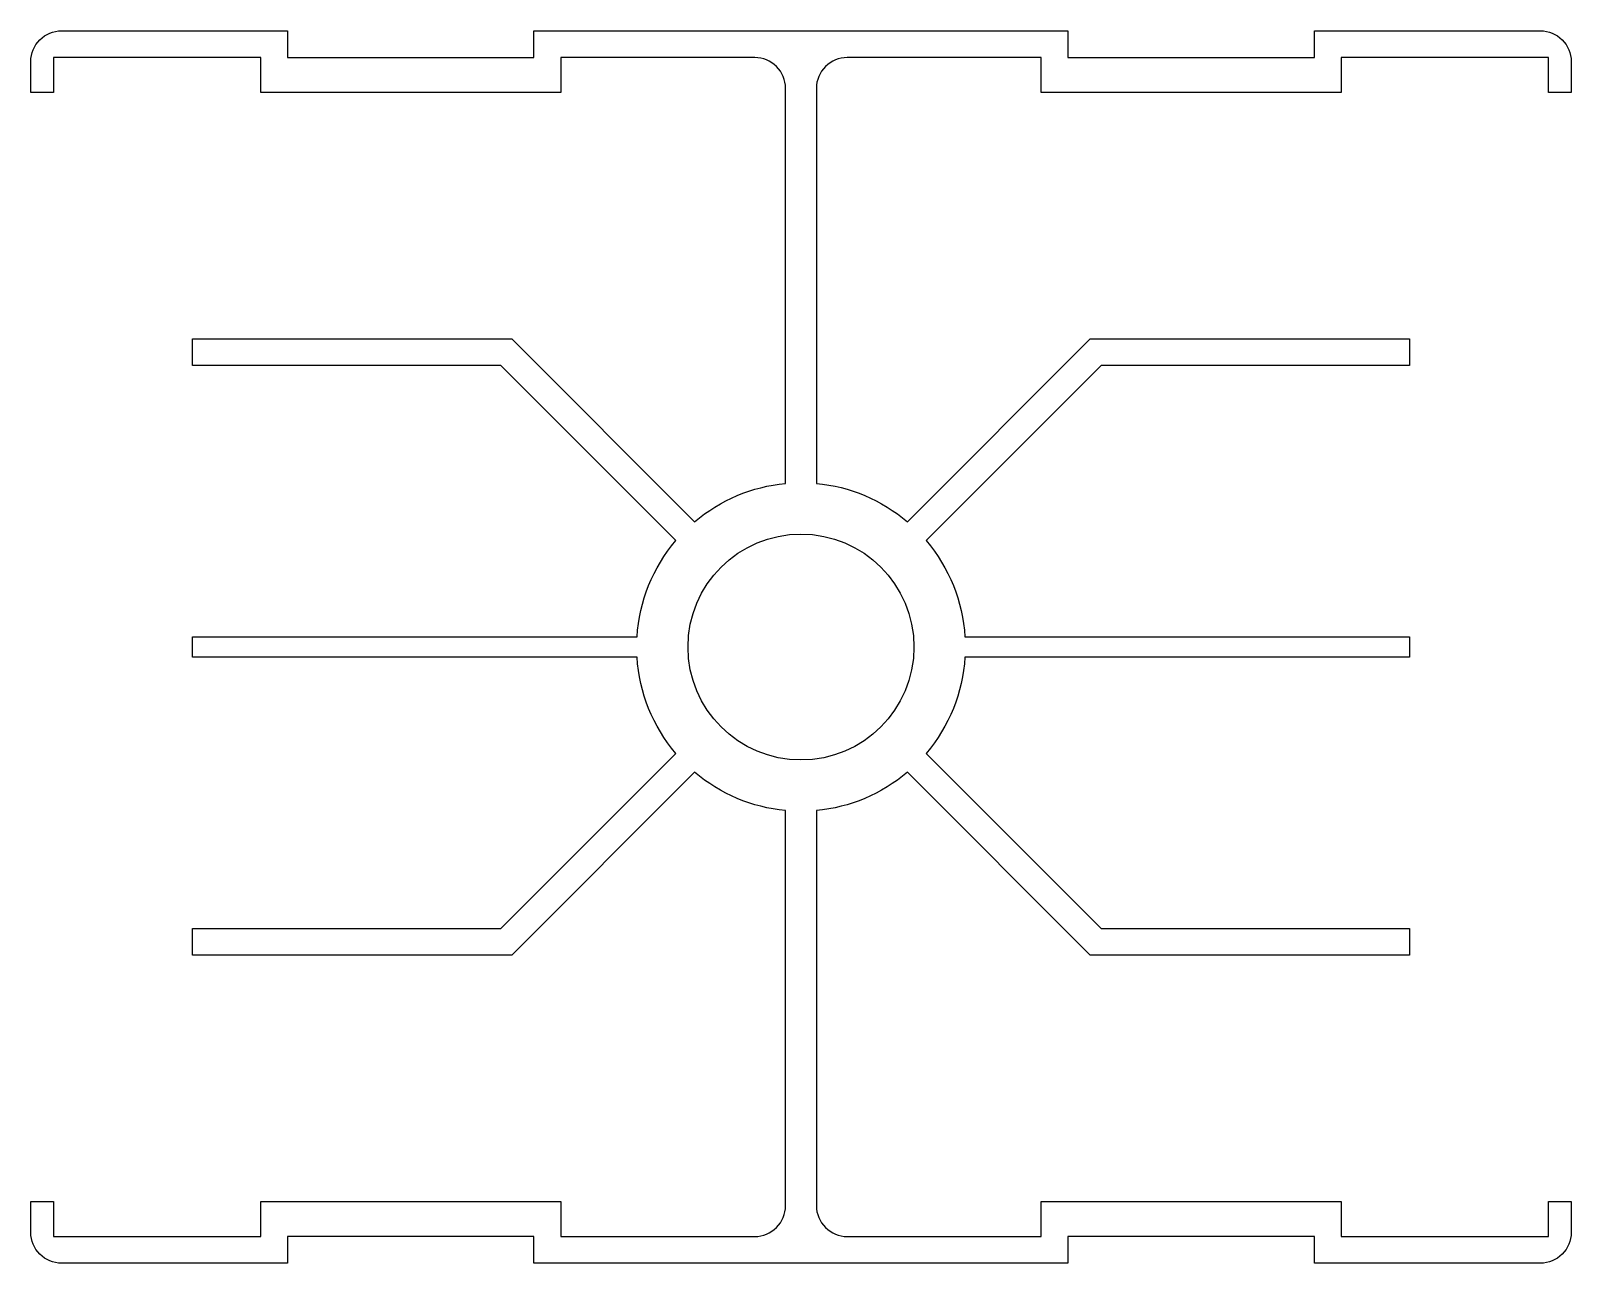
# Model space of a CAD drawing. Extents: x 116 to 191, y 176.5 to 236.5.
import ezdxf

# ---------------------------------------------------------------- set-up
doc = ezdxf.new("R2010")
doc.units = 0
doc.header["$LTSCALE"] = 15
doc.layers.add('ANA', color=220, linetype='CONTINUOUS')

msp = doc.modelspace()

# ---------------------------------------------------------------- linework, layer by layer
at = {"layer": 'ANA', "color": 0}
msp.add_lwpolyline([(152.788, 233.693, 0.414214), (151.288, 235.193), (141.838, 235.193), (141.838, 233.493), (127.238, 233.493), (127.238, 235.193), (117.138, 235.193), (117.138, 233.493), (116.038, 233.493), (116.038, 234.993, -0.414214), (117.538, 236.493), (128.538, 236.493), (128.538, 235.193), (140.538, 235.193), (140.538, 236.493), (153.538, 236.493), (166.538, 236.493), (166.538, 235.193), (178.538, 235.193), (178.538, 236.493), (189.538, 236.493, -0.414214), (191.038, 234.993), (191.038, 233.493), (189.938, 233.493), (189.938, 235.193), (179.838, 235.193), (179.838, 233.493), (165.238, 233.493), (165.238, 235.193), (155.788, 235.193, 0.414214), (154.288, 233.693), (154.288, 214.458, -0.153737), (158.717, 212.591), (167.619, 221.493), (183.158, 221.493), (183.158, 220.193), (168.158, 220.193), (159.636, 211.672, -0.161769), (161.523, 206.993), (183.158, 206.993), (183.158, 206.493), (183.158, 205.993), (161.523, 205.993, -0.161769), (159.636, 201.315), (168.158, 192.793), (183.158, 192.793), (183.158, 191.493), (167.619, 191.493), (158.717, 200.396, -0.153737), (154.288, 198.529), (154.288, 179.293, 0.414214), (155.788, 177.793), (165.238, 177.793), (165.238, 179.493), (179.838, 179.493), (179.838, 177.793), (189.938, 177.793), (189.938, 179.493), (191.038, 179.493), (191.038, 177.993, -0.414214), (189.538, 176.493), (178.538, 176.493), (178.538, 177.793), (166.538, 177.793), (166.538, 176.493), (153.538, 176.493), (140.538, 176.493), (140.538, 177.793), (128.538, 177.793), (128.538, 176.493), (117.538, 176.493, -0.414214), (116.038, 177.993), (116.038, 179.493), (117.138, 179.493), (117.138, 177.793), (127.238, 177.793), (127.238, 179.493), (141.838, 179.493), (141.838, 177.793), (151.288, 177.793, 0.414214), (152.788, 179.293), (152.788, 198.529, -0.153737), (148.36, 200.396), (139.458, 191.493), (123.919, 191.493), (123.919, 192.793), (138.919, 192.793), (147.441, 201.315, -0.161769), (145.554, 205.993), (123.919, 205.993), (123.919, 206.493), (123.919, 206.993), (145.554, 206.993, -0.161769), (147.441, 211.672), (138.919, 220.193), (123.919, 220.193), (123.919, 221.493), (139.458, 221.493), (148.36, 212.591, -0.153737), (152.788, 214.458)], format="xyb", close=True, dxfattribs=at)
msp.add_circle((153.538, 206.493), 5.5, dxfattribs=at)

doc.saveas('drawing.dxf')
